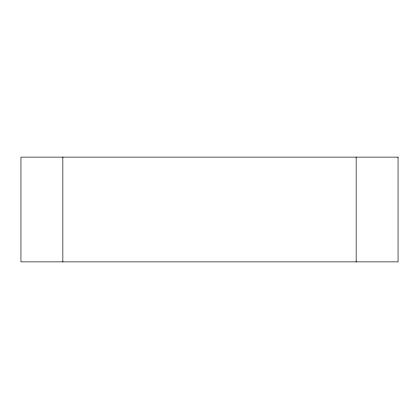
<?xml version="1.0" encoding="UTF-8"?>
<svg xmlns="http://www.w3.org/2000/svg" width="419" height="419" viewBox="0 0 419 419"><rect width="100%" height="100%" fill="white"/><g stroke="black" fill="none" stroke-linecap="round" stroke-linejoin="round"><path stroke-width="0.63" d="M356.15 157.125L356.15 261.875M62.85 157.125L62.85 261.875M398.05 157.125L20.95 157.125L20.95 261.875L398.05 261.875L398.05 157.125"/></g></svg>
